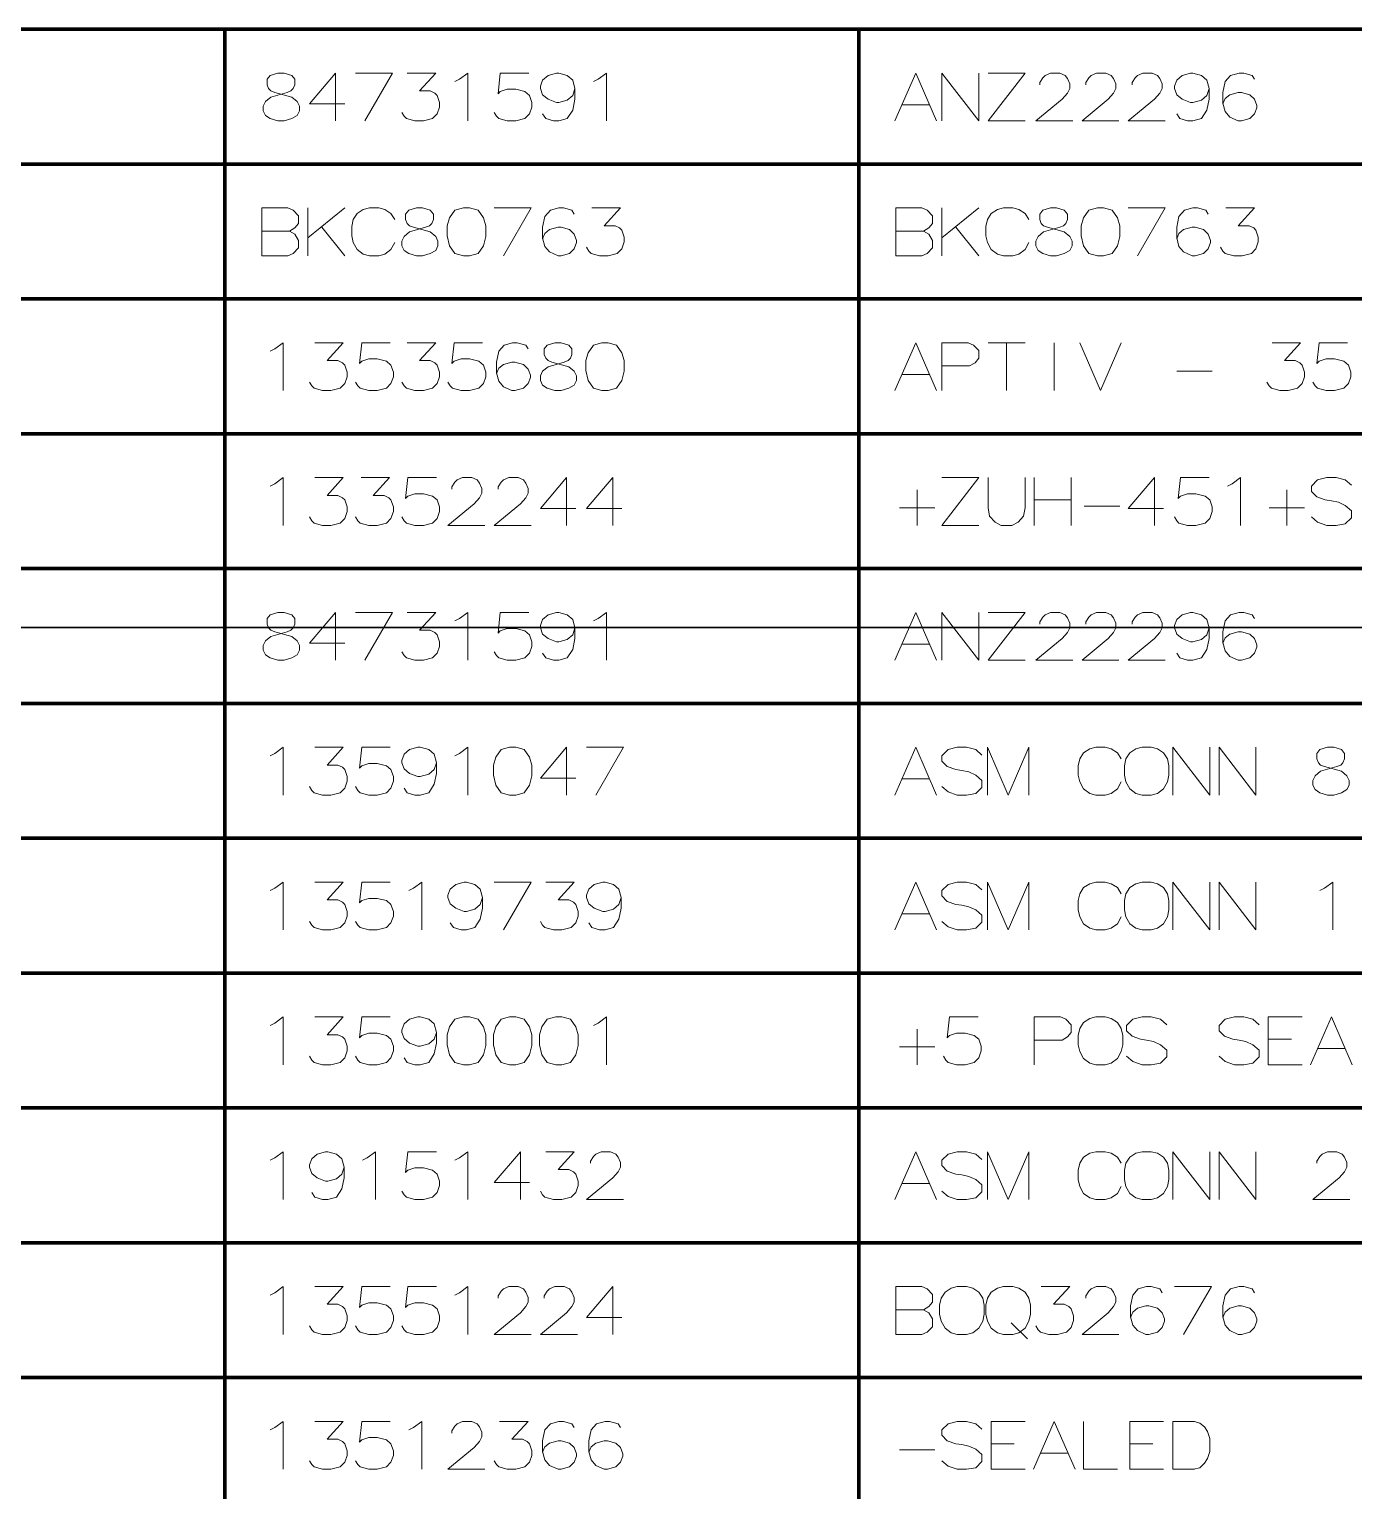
# Model space of a CAD drawing. Header units: millimetres. Extents: x 0 to 174, y 0 to 33.
# Drawn here: x 83.32 to 87.254, y 24.397 to 28.736 of the extents above; entities that cross this region are included whole.
import ezdxf

# ---------------------------------------------------------------- set-up
doc = ezdxf.new("R2010")
doc.units = ezdxf.units.MM
doc.layers.add('PDF_Geomertry', color=7, linetype='Continuous', true_color=0x405f80)

msp = doc.modelspace()

# ---------------------------------------------------------------- linework, layer by layer
at = {"layer": 'PDF_Geomertry', "color": 165, "lineweight": 70, "true_color": 0x5267a5}
for points in [[(70.2461, 27.9353), (70.2461, 27.535), (71.3026, 27.535), (71.3026, 27.9353), (75.611, 27.9353), (75.611, 28.3354), (83.901, 28.3354), (83.901, 28.7357), (75.611, 28.7357)], [(70.2461, 27.535), (70.2461, 27.1347), (71.3026, 27.1347), (71.3026, 27.535), (75.611, 27.535), (75.611, 27.9353), (83.901, 27.9353), (83.901, 28.3354), (85.7837, 28.3354), (85.7837, 28.7357), (83.901, 28.7357)], [(70.2461, 27.1347), (70.2461, 26.7346), (71.3026, 26.7346), (71.3026, 27.1347), (75.611, 27.1347), (75.611, 27.535), (83.901, 27.535), (83.901, 27.9353), (85.7837, 27.9353), (85.7837, 28.3354), (98.9892, 28.3354), (98.9892, 28.7357), (85.7837, 28.7357)], [(70.2461, 26.7346), (70.2461, 26.3343), (71.3026, 26.3343), (71.3026, 26.7346), (75.611, 26.7346), (75.611, 27.1347), (83.901, 27.1347), (83.901, 27.535), (85.7837, 27.535), (85.7837, 27.9353), (98.9892, 27.9353), (98.9892, 28.3354)], [(70.2461, 26.3343), (70.2461, 25.934), (71.3026, 25.934), (71.3026, 26.3343), (75.611, 26.3343), (75.611, 26.7346), (83.901, 26.7346), (83.901, 27.1347), (85.7837, 27.1347), (85.7837, 27.535), (98.9892, 27.535), (98.9892, 27.9353)], [(70.2461, 25.934), (70.2461, 25.5339), (71.3026, 25.5339), (71.3026, 25.934), (75.611, 25.934), (75.611, 26.3343), (83.901, 26.3343), (83.901, 26.7346), (85.7837, 26.7346), (85.7837, 27.1347), (98.9892, 27.1347), (98.9892, 27.535)], [(70.2461, 25.5339), (70.2461, 25.1336), (71.3026, 25.1336), (71.3026, 25.5339), (75.611, 25.5339), (75.611, 25.934), (83.901, 25.934), (83.901, 26.3343), (85.7837, 26.3343), (85.7837, 26.7346), (98.9892, 26.7346), (98.9892, 27.1347)], [(70.2461, 25.1336), (70.2461, 24.7333), (71.3026, 24.7333), (71.3026, 25.1336), (75.611, 25.1336), (75.611, 25.5339), (83.901, 25.5339), (83.901, 25.934), (85.7837, 25.934), (85.7837, 26.3343), (98.9892, 26.3343), (98.9892, 26.7346)], [(70.2461, 24.7333), (70.2461, 24.3332), (71.3026, 24.3332), (71.3026, 24.7333), (75.611, 24.7333), (75.611, 25.1336), (83.901, 25.1336), (83.901, 25.5339), (85.7837, 25.5339), (85.7837, 25.934), (98.9892, 25.934), (98.9892, 26.3343)], [(70.2461, 24.3332), (70.2461, 23.9329), (71.3026, 23.9329), (71.3026, 24.3332), (75.611, 24.3332), (75.611, 24.7333), (83.901, 24.7333), (83.901, 25.1336), (85.7837, 25.1336), (85.7837, 25.5339), (98.9892, 25.5339), (98.9892, 25.934)], [(70.2461, 23.9329), (70.2461, 23.5326), (71.3026, 23.5326), (71.3026, 23.9329), (75.611, 23.9329), (75.611, 24.3332), (83.901, 24.3332), (83.901, 24.7333), (85.7837, 24.7333), (85.7837, 25.1336), (98.9892, 25.1336), (98.9892, 25.5339)], [(70.2461, 23.5326), (70.2461, 23.1324), (71.3026, 23.1324), (71.3026, 23.5326), (75.611, 23.5326), (75.611, 23.9329), (83.901, 23.9329), (83.901, 24.3332), (85.7837, 24.3332), (85.7837, 24.7333), (98.9892, 24.7333), (98.9892, 25.1336)]]:
    msp.add_lwpolyline(points, dxfattribs=at)
at = {"layer": 'PDF_Geomertry', "color": 18, "lineweight": 13, "true_color": 0x260000}
for points in [[(84.0999, 28.5344), (84.0496, 28.5482), (84.0382, 28.5528), (84.0312, 28.5596), (84.0267, 28.571), (84.0267, 28.5871), (84.0358, 28.5985), (84.0587, 28.6053), (84.0771, 28.6053), (84.0999, 28.5985), (84.109, 28.5871), (84.109, 28.571), (84.1044, 28.5596), (84.0976, 28.5528), (84.0861, 28.5482), (84.0382, 28.5344), (84.0222, 28.5207), (84.0153, 28.5071), (84.0153, 28.4933), (84.0222, 28.4796), (84.0358, 28.4704), (84.0587, 28.4636), (84.0771, 28.4636), (84.0999, 28.4704), (84.1158, 28.4796), (84.1228, 28.4933), (84.1228, 28.5071), (84.1158, 28.5207)], [(84.0885, 28.0633), (84.1044, 28.0701), (84.1204, 28.0863), (84.1204, 28.109), (84.109, 28.1274), (84.0931, 28.1365), (84.109, 28.1457), (84.1204, 28.1593), (84.1204, 28.1822), (84.1044, 28.1982), (84.0885, 28.2051), (84.0107, 28.2051), (84.0107, 28.0633)], [(84.5114, 28.1342), (84.4611, 28.1479), (84.4496, 28.1525), (84.4428, 28.1593), (84.4382, 28.1708), (84.4382, 28.1868), (84.4474, 28.1982), (84.4703, 28.2051), (84.4885, 28.2051), (84.5114, 28.1982), (84.5206, 28.1868), (84.5206, 28.1708), (84.516, 28.1593), (84.509, 28.1525), (84.4976, 28.1479), (84.4496, 28.1342), (84.4336, 28.1206), (84.4268, 28.1068), (84.4268, 28.0931), (84.4336, 28.0793), (84.4474, 28.0701), (84.4703, 28.0633), (84.4885, 28.0633), (84.5114, 28.0701), (84.5274, 28.0793), (84.5342, 28.0931), (84.5342, 28.1068), (84.5274, 28.1206)], [(84.6097, 28.2051), (84.5846, 28.1982), (84.5685, 28.1754), (84.5617, 28.1525), (84.5617, 28.1228), (84.5685, 28.0931), (84.5846, 28.0701), (84.6097, 28.0633), (84.6279, 28.0633), (84.6531, 28.0701), (84.6692, 28.0931), (84.676, 28.1206), (84.676, 28.1525), (84.6692, 28.1754), (84.6531, 28.1982), (84.6279, 28.2051), (84.6097, 28.2051)], [(85.9712, 28.0633), (85.9872, 28.0701), (86.0032, 28.0863), (86.0032, 28.109), (85.9918, 28.1274), (85.9758, 28.1365), (85.9918, 28.1457), (86.0032, 28.1593), (86.0032, 28.1822), (85.9872, 28.1982), (85.9712, 28.2051), (85.8935, 28.2051), (85.8935, 28.0633)], [(86.3942, 28.1342), (86.3439, 28.1479), (86.3325, 28.1525), (86.3256, 28.1593), (86.321, 28.1708), (86.321, 28.1868), (86.3301, 28.1982), (86.3531, 28.2051), (86.3712, 28.2051), (86.3942, 28.1982), (86.4033, 28.1868), (86.4033, 28.1708), (86.3987, 28.1593), (86.3918, 28.1525), (86.3804, 28.1479), (86.3325, 28.1342), (86.3164, 28.1206), (86.3096, 28.1068), (86.3096, 28.0931), (86.3164, 28.0793), (86.3301, 28.0701), (86.3531, 28.0633), (86.3712, 28.0633), (86.3942, 28.0701), (86.4101, 28.0793), (86.4171, 28.0931), (86.4171, 28.1068), (86.4101, 28.1206)], [(86.4925, 28.2051), (86.4674, 28.1982), (86.4512, 28.1754), (86.4444, 28.1525), (86.4444, 28.1228), (86.4512, 28.0931), (86.4674, 28.0701), (86.4925, 28.0633), (86.5107, 28.0633), (86.5358, 28.0701), (86.5519, 28.0931), (86.5587, 28.1206), (86.5587, 28.1525), (86.5519, 28.1754), (86.5358, 28.1982), (86.5107, 28.2051), (86.4925, 28.2051)], [(84.9229, 27.734), (84.8725, 27.7476), (84.8611, 27.7522), (84.8543, 27.7592), (84.8497, 27.7706), (84.8497, 27.7865), (84.8589, 27.7981), (84.8817, 27.8049), (84.9, 27.8049), (84.9229, 27.7981), (84.9319, 27.7865), (84.9319, 27.7706), (84.9275, 27.7592), (84.9206, 27.7522), (84.9092, 27.7476), (84.8611, 27.734), (84.8451, 27.7203), (84.8383, 27.7065), (84.8383, 27.6928), (84.8451, 27.6792), (84.8589, 27.67), (84.8817, 27.6631), (84.9, 27.6631), (84.9229, 27.67), (84.9389, 27.6792), (84.9457, 27.6928), (84.9457, 27.7065), (84.9389, 27.7203)], [(85.0211, 27.8049), (84.996, 27.7981), (84.98, 27.7751), (84.9732, 27.7522), (84.9732, 27.7225), (84.98, 27.6928), (84.996, 27.67), (85.0211, 27.6631), (85.0394, 27.6631), (85.0646, 27.67), (85.0806, 27.6928), (85.0875, 27.7203), (85.0875, 27.7522), (85.0806, 27.7751), (85.0646, 27.7981), (85.0394, 27.8049), (85.0211, 27.8049)], [(84.0999, 26.9335), (84.0496, 26.9472), (84.0382, 26.9518), (84.0312, 26.9586), (84.0267, 26.9701), (84.0267, 26.9861), (84.0358, 26.9975), (84.0587, 27.0044), (84.0771, 27.0044), (84.0999, 26.9975), (84.109, 26.9861), (84.109, 26.9701), (84.1044, 26.9586), (84.0976, 26.9518), (84.0861, 26.9472), (84.0382, 26.9335), (84.0222, 26.9199), (84.0153, 26.9061), (84.0153, 26.8924), (84.0222, 26.8786), (84.0358, 26.8694), (84.0587, 26.8626), (84.0771, 26.8626), (84.0999, 26.8694), (84.1158, 26.8786), (84.1228, 26.8924), (84.1228, 26.9061), (84.1158, 26.9199)], [(84.7468, 26.6042), (84.7217, 26.5972), (84.7057, 26.5744), (84.6989, 26.5515), (84.6989, 26.5218), (84.7057, 26.4921), (84.7217, 26.4693), (84.7468, 26.4624), (84.7651, 26.4624), (84.7903, 26.4693), (84.8062, 26.4921), (84.8132, 26.5196), (84.8132, 26.5515), (84.8062, 26.5744), (84.7903, 26.5972), (84.7651, 26.6042), (84.7468, 26.6042)], [(86.625, 26.6042), (86.6068, 26.5996), (86.5885, 26.5882), (86.5771, 26.5699), (86.5725, 26.5493), (86.5725, 26.5218), (86.5771, 26.5013), (86.5885, 26.4807), (86.6068, 26.4669), (86.625, 26.4624), (86.6525, 26.4624), (86.6708, 26.4669), (86.689, 26.4807), (86.7006, 26.5013), (86.705, 26.5218), (86.705, 26.5493), (86.7006, 26.5699), (86.689, 26.5882), (86.6708, 26.5996), (86.6525, 26.6042), (86.625, 26.6042)], [(87.2171, 26.5333), (87.1668, 26.5469), (87.1554, 26.5515), (87.1486, 26.5585), (87.144, 26.5699), (87.144, 26.5858), (87.1531, 26.5972), (87.176, 26.6042), (87.1943, 26.6042), (87.2171, 26.5972), (87.2263, 26.5858), (87.2263, 26.5699), (87.2217, 26.5585), (87.2149, 26.5515), (87.2035, 26.5469), (87.1554, 26.5333), (87.1394, 26.5196), (87.1325, 26.5058), (87.1325, 26.4921), (87.1394, 26.4785), (87.1531, 26.4693), (87.176, 26.4624), (87.1943, 26.4624), (87.2171, 26.4693), (87.2332, 26.4785), (87.24, 26.4921), (87.24, 26.5058), (87.2332, 26.5196)], [(86.625, 26.2039), (86.6068, 26.1993), (86.5885, 26.1879), (86.5771, 26.1696), (86.5725, 26.149), (86.5725, 26.1217), (86.5771, 26.101), (86.5885, 26.0804), (86.6068, 26.0668), (86.625, 26.0622), (86.6525, 26.0622), (86.6708, 26.0668), (86.689, 26.0804), (86.7006, 26.101), (86.705, 26.1217), (86.705, 26.149), (86.7006, 26.1696), (86.689, 26.1879), (86.6708, 26.1993), (86.6525, 26.2039), (86.625, 26.2039)], [(84.6097, 25.8036), (84.5846, 25.7968), (84.5685, 25.774), (84.5617, 25.7511), (84.5617, 25.7214), (84.5685, 25.6917), (84.5846, 25.6688), (84.6097, 25.6619), (84.6279, 25.6619), (84.6531, 25.6688), (84.6692, 25.6917), (84.676, 25.719), (84.676, 25.7511), (84.6692, 25.774), (84.6531, 25.7968), (84.6279, 25.8036), (84.6097, 25.8036)], [(84.7468, 25.8036), (84.7217, 25.7968), (84.7057, 25.774), (84.6989, 25.7511), (84.6989, 25.7214), (84.7057, 25.6917), (84.7217, 25.6688), (84.7468, 25.6619), (84.7651, 25.6619), (84.7903, 25.6688), (84.8062, 25.6917), (84.8132, 25.719), (84.8132, 25.7511), (84.8062, 25.774), (84.7903, 25.7968), (84.7651, 25.8036), (84.7468, 25.8036)], [(84.884, 25.8036), (84.8589, 25.7968), (84.8429, 25.774), (84.836, 25.7511), (84.836, 25.7214), (84.8429, 25.6917), (84.8589, 25.6688), (84.884, 25.6619), (84.9022, 25.6619), (84.9275, 25.6688), (84.9435, 25.6917), (84.9503, 25.719), (84.9503, 25.7511), (84.9435, 25.774), (84.9275, 25.7968), (84.9022, 25.8036), (84.884, 25.8036)], [(86.4879, 25.8036), (86.4696, 25.7992), (86.4512, 25.7876), (86.4399, 25.7694), (86.4353, 25.7488), (86.4353, 25.7214), (86.4399, 25.7008), (86.4512, 25.6803), (86.4696, 25.6665), (86.4879, 25.6619), (86.5153, 25.6619), (86.5336, 25.6665), (86.5519, 25.6803), (86.5633, 25.7008), (86.5679, 25.7214), (86.5679, 25.7488), (86.5633, 25.7694), (86.5519, 25.7876), (86.5336, 25.7992), (86.5153, 25.8036), (86.4879, 25.8036)], [(86.625, 25.4035), (86.6068, 25.3989), (86.5885, 25.3875), (86.5771, 25.3692), (86.5725, 25.3486), (86.5725, 25.3211), (86.5771, 25.3006), (86.5885, 25.28), (86.6068, 25.2663), (86.625, 25.2617), (86.6525, 25.2617), (86.6708, 25.2663), (86.689, 25.28), (86.7006, 25.3006), (86.705, 25.3211), (86.705, 25.3486), (86.7006, 25.3692), (86.689, 25.3875), (86.6708, 25.3989), (86.6525, 25.4035), (86.625, 25.4035)], [(85.9712, 24.8615), (85.9872, 24.8683), (86.0032, 24.8843), (86.0032, 24.9072), (85.9918, 24.9254), (85.9758, 24.9346), (85.9918, 24.9438), (86.0032, 24.9575), (86.0032, 24.9803), (85.9872, 24.9964), (85.9712, 25.0032), (85.8935, 25.0032), (85.8935, 24.8615)], [(86.0764, 25.0032), (86.0581, 24.9986), (86.0399, 24.9872), (86.0283, 24.9689), (86.0239, 24.9483), (86.0239, 24.921), (86.0283, 24.9003), (86.0399, 24.8797), (86.0581, 24.8661), (86.0764, 24.8615), (86.1039, 24.8615), (86.1221, 24.8661), (86.1404, 24.8797), (86.1518, 24.9003), (86.1564, 24.921), (86.1564, 24.9483), (86.1518, 24.9689), (86.1404, 24.9872), (86.1221, 24.9986), (86.1039, 25.0032), (86.0764, 25.0032)], [(86.2136, 25.0032), (86.1953, 24.9986), (86.1769, 24.9872), (86.1656, 24.9689), (86.161, 24.9483), (86.161, 24.921), (86.1656, 24.9003), (86.1769, 24.8797), (86.1953, 24.8661), (86.2136, 24.8615), (86.241, 24.8615), (86.2593, 24.8661), (86.2775, 24.8797), (86.289, 24.9003), (86.2936, 24.921), (86.2936, 24.9483), (86.289, 24.9689), (86.2775, 24.9872), (86.2593, 24.9986), (86.241, 25.0032), (86.2136, 25.0032)]]:
    msp.add_lwpolyline(points, close=True, dxfattribs=at)
for points in [[(84.2576, 28.5139), (84.1525, 28.5139), (84.2301, 28.6053), (84.2301, 28.5368), (84.2301, 28.4636)], [(84.2896, 28.6053), (84.3993, 28.6053), (84.3171, 28.4636)], [(84.4268, 28.4888), (84.4336, 28.4774), (84.4406, 28.4704), (84.4657, 28.4636), (84.4908, 28.4636), (84.5182, 28.4704), (84.5319, 28.4842), (84.5388, 28.5047), (84.5388, 28.5185), (84.5319, 28.539), (84.5251, 28.5458), (84.5114, 28.5528), (84.4793, 28.5528), (84.5274, 28.6053), (84.4428, 28.6053)], [(84.5846, 28.5801), (84.5982, 28.5871), (84.6233, 28.6053), (84.6233, 28.4636)], [(84.7011, 28.4888), (84.7079, 28.4774), (84.7149, 28.4704), (84.74, 28.4636), (84.7651, 28.4636), (84.7925, 28.4704), (84.8062, 28.4842), (84.8132, 28.5047), (84.8132, 28.5185), (84.8062, 28.539), (84.7925, 28.5504), (84.7651, 28.5574), (84.74, 28.5574), (84.7194, 28.5504), (84.7125, 28.5436), (84.7194, 28.6053), (84.804, 28.6053)], [(84.9411, 28.5596), (84.9343, 28.5847), (84.9183, 28.5985), (84.8932, 28.6053), (84.8862, 28.6053), (84.8611, 28.5985), (84.8451, 28.5847), (84.8383, 28.5664), (84.8383, 28.5596), (84.8451, 28.5412), (84.8611, 28.5276), (84.8862, 28.5185), (84.8932, 28.5185), (84.9183, 28.5253), (84.9343, 28.539), (84.9411, 28.5596), (84.9411, 28.5276), (84.9343, 28.4956), (84.9183, 28.4704), (84.8932, 28.4636), (84.8771, 28.4636), (84.8543, 28.4704), (84.8451, 28.4842)], [(84.996, 28.5801), (85.0097, 28.5871), (85.0349, 28.6053), (85.0349, 28.4636)], [(85.8912, 28.4636), (85.9529, 28.6053), (86.0147, 28.4636)], [(86.1404, 28.6053), (86.1404, 28.4636), (86.0307, 28.6053), (86.0307, 28.4636)], [(86.1678, 28.6053), (86.2775, 28.6053), (86.1678, 28.4636), (86.2775, 28.4636)], [(86.4193, 28.4636), (86.3096, 28.4636), (86.3874, 28.5276), (86.4033, 28.5458), (86.4101, 28.5596), (86.4101, 28.5733), (86.4033, 28.5893), (86.3964, 28.5985), (86.3804, 28.6053), (86.3531, 28.6053), (86.3369, 28.5985), (86.3301, 28.5917), (86.321, 28.5779), (86.321, 28.571)], [(86.5565, 28.4636), (86.4468, 28.4636), (86.5244, 28.5276), (86.5404, 28.5458), (86.5474, 28.5596), (86.5474, 28.5733), (86.5404, 28.5893), (86.5336, 28.5985), (86.5176, 28.6053), (86.4901, 28.6053), (86.4742, 28.5985), (86.4674, 28.5917), (86.4582, 28.5779), (86.4582, 28.571)], [(86.6936, 28.4636), (86.5839, 28.4636), (86.6617, 28.5276), (86.6776, 28.5458), (86.6844, 28.5596), (86.6844, 28.5733), (86.6776, 28.5893), (86.6708, 28.5985), (86.6547, 28.6053), (86.6274, 28.6053), (86.6114, 28.5985), (86.6044, 28.5917), (86.5953, 28.5779), (86.5953, 28.571)], [(86.8239, 28.5596), (86.8171, 28.5847), (86.8011, 28.5985), (86.776, 28.6053), (86.769, 28.6053), (86.7439, 28.5985), (86.7279, 28.5847), (86.7211, 28.5664), (86.7211, 28.5596), (86.7279, 28.5412), (86.7439, 28.5276), (86.769, 28.5185), (86.776, 28.5185), (86.8011, 28.5253), (86.8171, 28.539), (86.8239, 28.5596), (86.8239, 28.5276), (86.8171, 28.4956), (86.8011, 28.4704), (86.776, 28.4636), (86.7599, 28.4636), (86.7371, 28.4704), (86.7279, 28.4842)], [(86.9587, 28.5871), (86.9519, 28.5985), (86.9268, 28.6053), (86.9131, 28.6053), (86.8879, 28.5985), (86.8719, 28.5801), (86.8651, 28.5482), (86.8651, 28.5161), (86.8719, 28.491), (86.8857, 28.475), (86.9108, 28.4636), (86.92, 28.4636), (86.9451, 28.4704), (86.9587, 28.4842), (86.9657, 28.5025), (86.9657, 28.5093), (86.9587, 28.5276), (86.9451, 28.5412), (86.92, 28.5482), (86.9108, 28.5482), (86.8857, 28.5412), (86.8719, 28.5299), (86.8651, 28.5139)], [(85.9118, 28.5115), (85.9942, 28.5115)], [(84.1479, 28.2051), (84.1479, 28.0633)], [(84.1479, 28.116), (84.2576, 28.2051)], [(84.4062, 28.1022), (84.3947, 28.0817), (84.3765, 28.0679), (84.3582, 28.0633), (84.3308, 28.0633), (84.3125, 28.0679), (84.2942, 28.0817), (84.2828, 28.1022), (84.2782, 28.1228), (84.2782, 28.1503), (84.2828, 28.1708), (84.2942, 28.189), (84.3125, 28.2006), (84.3308, 28.2051), (84.3582, 28.2051), (84.3765, 28.2006), (84.3947, 28.189), (84.4062, 28.1708)], [(84.7011, 28.2051), (84.8108, 28.2051), (84.7286, 28.0633)], [(84.9389, 28.1868), (84.9319, 28.1982), (84.9068, 28.2051), (84.8932, 28.2051), (84.8681, 28.1982), (84.8519, 28.18), (84.8451, 28.1479), (84.8451, 28.116), (84.8519, 28.0908), (84.8657, 28.0747), (84.8908, 28.0633), (84.9, 28.0633), (84.9251, 28.0701), (84.9389, 28.0839), (84.9457, 28.1022), (84.9457, 28.109), (84.9389, 28.1274), (84.9251, 28.1411), (84.9, 28.1479), (84.8908, 28.1479), (84.8657, 28.1411), (84.8519, 28.1296), (84.8451, 28.1136)], [(84.9754, 28.0885), (84.9824, 28.0771), (84.9892, 28.0701), (85.0143, 28.0633), (85.0394, 28.0633), (85.0668, 28.0701), (85.0806, 28.0839), (85.0875, 28.1044), (85.0875, 28.1182), (85.0806, 28.1388), (85.0737, 28.1457), (85.06, 28.1525), (85.0281, 28.1525), (85.076, 28.2051), (84.9914, 28.2051)], [(86.0307, 28.2051), (86.0307, 28.0633)], [(86.0307, 28.116), (86.1404, 28.2051)], [(86.289, 28.1022), (86.2775, 28.0817), (86.2593, 28.0679), (86.241, 28.0633), (86.2136, 28.0633), (86.1953, 28.0679), (86.1769, 28.0817), (86.1656, 28.1022), (86.161, 28.1228), (86.161, 28.1503), (86.1656, 28.1708), (86.1769, 28.189), (86.1953, 28.2006), (86.2136, 28.2051), (86.241, 28.2051), (86.2593, 28.2006), (86.2775, 28.189), (86.289, 28.1708)], [(86.5839, 28.2051), (86.6936, 28.2051), (86.6114, 28.0633)], [(86.8217, 28.1868), (86.8147, 28.1982), (86.7896, 28.2051), (86.776, 28.2051), (86.7508, 28.1982), (86.7347, 28.18), (86.7279, 28.1479), (86.7279, 28.116), (86.7347, 28.0908), (86.7485, 28.0747), (86.7736, 28.0633), (86.7828, 28.0633), (86.8079, 28.0701), (86.8217, 28.0839), (86.8285, 28.1022), (86.8285, 28.109), (86.8217, 28.1274), (86.8079, 28.1411), (86.7828, 28.1479), (86.7736, 28.1479), (86.7485, 28.1411), (86.7347, 28.1296), (86.7279, 28.1136)], [(86.8582, 28.0885), (86.8651, 28.0771), (86.8719, 28.0701), (86.8971, 28.0633), (86.9222, 28.0633), (86.9497, 28.0701), (86.9633, 28.0839), (86.9703, 28.1044), (86.9703, 28.1182), (86.9633, 28.1388), (86.9565, 28.1457), (86.9428, 28.1525), (86.9108, 28.1525), (86.9587, 28.2051), (86.8742, 28.2051)], [(84.0107, 28.1365), (84.0931, 28.1365)], [(84.189, 28.1479), (84.2576, 28.0633)], [(85.8935, 28.1365), (85.9758, 28.1365)], [(86.0718, 28.1479), (86.1404, 28.0633)], [(84.0358, 27.7797), (84.0496, 27.7865), (84.0747, 27.8049), (84.0747, 27.6631)], [(84.1525, 27.6882), (84.1593, 27.6768), (84.1662, 27.67), (84.1914, 27.6631), (84.2165, 27.6631), (84.2439, 27.67), (84.2576, 27.6837), (84.2644, 27.7043), (84.2644, 27.7179), (84.2576, 27.7386), (84.2508, 27.7454), (84.2371, 27.7522), (84.205, 27.7522), (84.2531, 27.8049), (84.1685, 27.8049)], [(84.2896, 27.6882), (84.2965, 27.6768), (84.3033, 27.67), (84.3285, 27.6631), (84.3536, 27.6631), (84.3811, 27.67), (84.3947, 27.6837), (84.4017, 27.7043), (84.4017, 27.7179), (84.3947, 27.7386), (84.3811, 27.75), (84.3536, 27.7568), (84.3285, 27.7568), (84.3079, 27.75), (84.3011, 27.7431), (84.3079, 27.8049), (84.3925, 27.8049)], [(84.4268, 27.6882), (84.4336, 27.6768), (84.4406, 27.67), (84.4657, 27.6631), (84.4908, 27.6631), (84.5182, 27.67), (84.5319, 27.6837), (84.5388, 27.7043), (84.5388, 27.7179), (84.5319, 27.7386), (84.5251, 27.7454), (84.5114, 27.7522), (84.4793, 27.7522), (84.5274, 27.8049), (84.4428, 27.8049)], [(84.5639, 27.6882), (84.5708, 27.6768), (84.5776, 27.67), (84.6028, 27.6631), (84.6279, 27.6631), (84.6554, 27.67), (84.6692, 27.6837), (84.676, 27.7043), (84.676, 27.7179), (84.6692, 27.7386), (84.6554, 27.75), (84.6279, 27.7568), (84.6028, 27.7568), (84.5822, 27.75), (84.5754, 27.7431), (84.5822, 27.8049), (84.6668, 27.8049)], [(84.8017, 27.7865), (84.7949, 27.7981), (84.7697, 27.8049), (84.756, 27.8049), (84.7308, 27.7981), (84.7149, 27.7797), (84.7079, 27.7476), (84.7079, 27.7157), (84.7149, 27.6906), (84.7286, 27.6746), (84.7538, 27.6631), (84.7628, 27.6631), (84.7879, 27.67), (84.8017, 27.6837), (84.8086, 27.7019), (84.8086, 27.7089), (84.8017, 27.7271), (84.7879, 27.7408), (84.7628, 27.7476), (84.7538, 27.7476), (84.7286, 27.7408), (84.7149, 27.7294), (84.7079, 27.7133)], [(85.8912, 27.6631), (85.9529, 27.8049), (86.0147, 27.6631)], [(86.0307, 27.7363), (86.1129, 27.7363), (86.129, 27.7454), (86.1404, 27.7592), (86.1404, 27.7819), (86.1244, 27.7981), (86.1085, 27.8049), (86.0307, 27.8049), (86.0307, 27.6631)], [(86.1678, 27.8049), (86.2775, 27.8049)], [(86.2226, 27.6631), (86.2226, 27.8049)], [(86.3644, 27.6631), (86.3644, 27.8049)], [(86.4399, 27.8049), (86.5017, 27.6631), (86.5633, 27.8049)], [(86.9954, 27.6882), (87.0022, 27.6768), (87.009, 27.67), (87.0343, 27.6631), (87.0594, 27.6631), (87.0868, 27.67), (87.1006, 27.6837), (87.1074, 27.7043), (87.1074, 27.7179), (87.1006, 27.7386), (87.0938, 27.7454), (87.08, 27.7522), (87.0479, 27.7522), (87.096, 27.8049), (87.0114, 27.8049)], [(87.1325, 27.6882), (87.1394, 27.6768), (87.1462, 27.67), (87.1714, 27.6631), (87.1965, 27.6631), (87.224, 27.67), (87.2376, 27.6837), (87.2446, 27.7043), (87.2446, 27.7179), (87.2376, 27.7386), (87.224, 27.75), (87.1965, 27.7568), (87.1714, 27.7568), (87.1508, 27.75), (87.144, 27.7431), (87.1508, 27.8049), (87.2354, 27.8049)], [(85.9118, 27.7111), (85.9942, 27.7111)], [(86.7279, 27.7203), (86.8331, 27.7203)], [(84.0358, 27.3794), (84.0496, 27.3864), (84.0747, 27.4046), (84.0747, 27.2629)], [(84.1525, 27.2881), (84.1593, 27.2767), (84.1662, 27.2697), (84.1914, 27.2629), (84.2165, 27.2629), (84.2439, 27.2697), (84.2576, 27.2835), (84.2644, 27.304), (84.2644, 27.3178), (84.2576, 27.3383), (84.2508, 27.3451), (84.2371, 27.3521), (84.205, 27.3521), (84.2531, 27.4046), (84.1685, 27.4046)], [(84.2896, 27.2881), (84.2965, 27.2767), (84.3033, 27.2697), (84.3285, 27.2629), (84.3536, 27.2629), (84.3811, 27.2697), (84.3947, 27.2835), (84.4017, 27.304), (84.4017, 27.3178), (84.3947, 27.3383), (84.3879, 27.3451), (84.3742, 27.3521), (84.3422, 27.3521), (84.3903, 27.4046), (84.3057, 27.4046)], [(84.4268, 27.2881), (84.4336, 27.2767), (84.4406, 27.2697), (84.4657, 27.2629), (84.4908, 27.2629), (84.5182, 27.2697), (84.5319, 27.2835), (84.5388, 27.304), (84.5388, 27.3178), (84.5319, 27.3383), (84.5182, 27.3497), (84.4908, 27.3567), (84.4657, 27.3567), (84.4451, 27.3497), (84.4382, 27.3429), (84.4451, 27.4046), (84.5297, 27.4046)], [(84.6736, 27.2629), (84.5639, 27.2629), (84.6417, 27.3269), (84.6576, 27.3451), (84.6646, 27.3589), (84.6646, 27.3726), (84.6576, 27.3886), (84.6508, 27.3978), (84.6349, 27.4046), (84.6074, 27.4046), (84.5914, 27.3978), (84.5846, 27.3908), (84.5754, 27.3772), (84.5754, 27.3703)], [(84.8108, 27.2629), (84.7011, 27.2629), (84.7789, 27.3269), (84.7949, 27.3451), (84.8017, 27.3589), (84.8017, 27.3726), (84.7949, 27.3886), (84.7879, 27.3978), (84.7719, 27.4046), (84.7446, 27.4046), (84.7286, 27.3978), (84.7217, 27.3908), (84.7125, 27.3772), (84.7125, 27.3703)], [(84.9435, 27.3132), (84.8383, 27.3132), (84.916, 27.4046), (84.916, 27.336), (84.916, 27.2629)], [(85.0806, 27.3132), (84.9754, 27.3132), (85.0532, 27.4046), (85.0532, 27.336), (85.0532, 27.2629)], [(86.0307, 27.4046), (86.1404, 27.4046), (86.0307, 27.2629), (86.1404, 27.2629)], [(86.2775, 27.4046), (86.2775, 27.3154), (86.2731, 27.2903), (86.2569, 27.2721), (86.2387, 27.2629), (86.2067, 27.2629), (86.1885, 27.2721), (86.1724, 27.2903), (86.1678, 27.3154), (86.1678, 27.4046)], [(86.305, 27.4046), (86.305, 27.2629)], [(86.4147, 27.4046), (86.4147, 27.2629)], [(86.689, 27.3132), (86.5839, 27.3132), (86.6617, 27.4046), (86.6617, 27.336), (86.6617, 27.2629)], [(86.7211, 27.2881), (86.7279, 27.2767), (86.7347, 27.2697), (86.7599, 27.2629), (86.785, 27.2629), (86.8125, 27.2697), (86.8262, 27.2835), (86.8331, 27.304), (86.8331, 27.3178), (86.8262, 27.3383), (86.8125, 27.3497), (86.785, 27.3567), (86.7599, 27.3567), (86.7393, 27.3497), (86.7325, 27.3429), (86.7393, 27.4046), (86.8239, 27.4046)], [(86.8788, 27.3794), (86.8925, 27.3864), (86.9176, 27.4046), (86.9176, 27.2629)], [(87.2468, 27.3818), (87.2286, 27.3978), (87.2011, 27.4046), (87.1737, 27.4046), (87.1462, 27.3978), (87.1279, 27.3794), (87.1279, 27.3635), (87.144, 27.3475), (87.1692, 27.3383), (87.1874, 27.336), (87.2079, 27.3315), (87.2286, 27.3224), (87.2468, 27.3063), (87.2468, 27.2857), (87.2286, 27.2675), (87.2011, 27.2629), (87.1737, 27.2629), (87.1462, 27.2721), (87.1279, 27.2881)], [(85.9575, 27.2629), (85.9575, 27.3681)], [(86.4147, 27.3383), (86.305, 27.3383)], [(87.0549, 27.2629), (87.0549, 27.3681)], [(86.0101, 27.3154), (85.905, 27.3154)], [(86.4536, 27.32), (86.5587, 27.32)], [(87.1074, 27.3154), (87.0022, 27.3154)], [(84.2576, 26.9129), (84.1525, 26.9129), (84.2301, 27.0044), (84.2301, 26.9358), (84.2301, 26.8626)], [(84.2896, 27.0044), (84.3993, 27.0044), (84.3171, 26.8626)], [(84.4268, 26.8878), (84.4336, 26.8764), (84.4406, 26.8694), (84.4657, 26.8626), (84.4908, 26.8626), (84.5182, 26.8694), (84.5319, 26.8832), (84.5388, 26.9038), (84.5388, 26.9175), (84.5319, 26.9381), (84.5251, 26.945), (84.5114, 26.9518), (84.4793, 26.9518), (84.5274, 27.0044), (84.4428, 27.0044)], [(84.5846, 26.9792), (84.5982, 26.9861), (84.6233, 27.0044), (84.6233, 26.8626)], [(84.7011, 26.8878), (84.7079, 26.8764), (84.7149, 26.8694), (84.74, 26.8626), (84.7651, 26.8626), (84.7925, 26.8694), (84.8062, 26.8832), (84.8132, 26.9038), (84.8132, 26.9175), (84.8062, 26.9381), (84.7925, 26.9496), (84.7651, 26.9564), (84.74, 26.9564), (84.7194, 26.9496), (84.7125, 26.9426), (84.7194, 27.0044), (84.804, 27.0044)], [(84.9411, 26.9586), (84.9343, 26.9837), (84.9183, 26.9975), (84.8932, 27.0044), (84.8862, 27.0044), (84.8611, 26.9975), (84.8451, 26.9837), (84.8383, 26.9656), (84.8383, 26.9586), (84.8451, 26.9404), (84.8611, 26.9267), (84.8862, 26.9175), (84.8932, 26.9175), (84.9183, 26.9243), (84.9343, 26.9381), (84.9411, 26.9586), (84.9411, 26.9267), (84.9343, 26.8946), (84.9183, 26.8694), (84.8932, 26.8626), (84.8771, 26.8626), (84.8543, 26.8694), (84.8451, 26.8832)], [(84.996, 26.9792), (85.0097, 26.9861), (85.0349, 27.0044), (85.0349, 26.8626)], [(85.8912, 26.8626), (85.9529, 27.0044), (86.0147, 26.8626)], [(86.1404, 27.0044), (86.1404, 26.8626), (86.0307, 27.0044), (86.0307, 26.8626)], [(86.1678, 27.0044), (86.2775, 27.0044), (86.1678, 26.8626), (86.2775, 26.8626)], [(86.4193, 26.8626), (86.3096, 26.8626), (86.3874, 26.9267), (86.4033, 26.945), (86.4101, 26.9586), (86.4101, 26.9724), (86.4033, 26.9883), (86.3964, 26.9975), (86.3804, 27.0044), (86.3531, 27.0044), (86.3369, 26.9975), (86.3301, 26.9907), (86.321, 26.9769), (86.321, 26.9701)], [(86.5565, 26.8626), (86.4468, 26.8626), (86.5244, 26.9267), (86.5404, 26.945), (86.5474, 26.9586), (86.5474, 26.9724), (86.5404, 26.9883), (86.5336, 26.9975), (86.5176, 27.0044), (86.4901, 27.0044), (86.4742, 26.9975), (86.4674, 26.9907), (86.4582, 26.9769), (86.4582, 26.9701)], [(86.6936, 26.8626), (86.5839, 26.8626), (86.6617, 26.9267), (86.6776, 26.945), (86.6844, 26.9586), (86.6844, 26.9724), (86.6776, 26.9883), (86.6708, 26.9975), (86.6547, 27.0044), (86.6274, 27.0044), (86.6114, 26.9975), (86.6044, 26.9907), (86.5953, 26.9769), (86.5953, 26.9701)], [(86.8239, 26.9586), (86.8171, 26.9837), (86.8011, 26.9975), (86.776, 27.0044), (86.769, 27.0044), (86.7439, 26.9975), (86.7279, 26.9837), (86.7211, 26.9656), (86.7211, 26.9586), (86.7279, 26.9404), (86.7439, 26.9267), (86.769, 26.9175), (86.776, 26.9175), (86.8011, 26.9243), (86.8171, 26.9381), (86.8239, 26.9586), (86.8239, 26.9267), (86.8171, 26.8946), (86.8011, 26.8694), (86.776, 26.8626), (86.7599, 26.8626), (86.7371, 26.8694), (86.7279, 26.8832)], [(86.9587, 26.9861), (86.9519, 26.9975), (86.9268, 27.0044), (86.9131, 27.0044), (86.8879, 26.9975), (86.8719, 26.9792), (86.8651, 26.9472), (86.8651, 26.9153), (86.8719, 26.8901), (86.8857, 26.874), (86.9108, 26.8626), (86.92, 26.8626), (86.9451, 26.8694), (86.9587, 26.8832), (86.9657, 26.9015), (86.9657, 26.9083), (86.9587, 26.9267), (86.9451, 26.9404), (86.92, 26.9472), (86.9108, 26.9472), (86.8857, 26.9404), (86.8719, 26.9289), (86.8651, 26.9129)], [(85.9118, 26.9107), (85.9942, 26.9107)], [(84.0358, 26.579), (84.0496, 26.5858), (84.0747, 26.6042), (84.0747, 26.4624)], [(84.1525, 26.4875), (84.1593, 26.4761), (84.1662, 26.4693), (84.1914, 26.4624), (84.2165, 26.4624), (84.2439, 26.4693), (84.2576, 26.4829), (84.2644, 26.5036), (84.2644, 26.5172), (84.2576, 26.5379), (84.2508, 26.5447), (84.2371, 26.5515), (84.205, 26.5515), (84.2531, 26.6042), (84.1685, 26.6042)], [(84.2896, 26.4875), (84.2965, 26.4761), (84.3033, 26.4693), (84.3285, 26.4624), (84.3536, 26.4624), (84.3811, 26.4693), (84.3947, 26.4829), (84.4017, 26.5036), (84.4017, 26.5172), (84.3947, 26.5379), (84.3811, 26.5493), (84.3536, 26.5561), (84.3285, 26.5561), (84.3079, 26.5493), (84.3011, 26.5424), (84.3079, 26.6042), (84.3925, 26.6042)], [(84.5297, 26.5585), (84.5228, 26.5836), (84.5068, 26.5972), (84.4817, 26.6042), (84.4749, 26.6042), (84.4496, 26.5972), (84.4336, 26.5836), (84.4268, 26.5653), (84.4268, 26.5585), (84.4336, 26.5401), (84.4496, 26.5264), (84.4749, 26.5172), (84.4817, 26.5172), (84.5068, 26.5242), (84.5228, 26.5379), (84.5297, 26.5585), (84.5297, 26.5264), (84.5228, 26.4944), (84.5068, 26.4693), (84.4817, 26.4624), (84.4657, 26.4624), (84.4428, 26.4693), (84.4336, 26.4829)], [(84.5846, 26.579), (84.5982, 26.5858), (84.6233, 26.6042), (84.6233, 26.4624)], [(84.9435, 26.5126), (84.8383, 26.5126), (84.916, 26.6042), (84.916, 26.5356), (84.916, 26.4624)], [(84.9754, 26.6042), (85.0851, 26.6042), (85.0029, 26.4624)], [(85.8912, 26.4624), (85.9529, 26.6042), (86.0147, 26.4624)], [(86.1496, 26.5812), (86.1312, 26.5972), (86.1039, 26.6042), (86.0764, 26.6042), (86.049, 26.5972), (86.0307, 26.579), (86.0307, 26.5631), (86.0467, 26.5469), (86.0718, 26.5379), (86.0901, 26.5356), (86.1107, 26.531), (86.1312, 26.5218), (86.1496, 26.5058), (86.1496, 26.4853), (86.1312, 26.4669), (86.1039, 26.4624), (86.0764, 26.4624), (86.049, 26.4715), (86.0307, 26.4875)], [(86.289, 26.4624), (86.289, 26.6042), (86.2272, 26.4624), (86.1656, 26.6042), (86.1656, 26.4624)], [(86.5633, 26.5013), (86.5519, 26.4807), (86.5336, 26.4669), (86.5153, 26.4624), (86.4879, 26.4624), (86.4696, 26.4669), (86.4512, 26.4807), (86.4399, 26.5013), (86.4353, 26.5218), (86.4353, 26.5493), (86.4399, 26.5699), (86.4512, 26.5882), (86.4696, 26.5996), (86.4879, 26.6042), (86.5153, 26.6042), (86.5336, 26.5996), (86.5519, 26.5882), (86.5633, 26.5699)], [(86.8262, 26.6042), (86.8262, 26.4624), (86.7165, 26.6042), (86.7165, 26.4624)], [(86.9633, 26.6042), (86.9633, 26.4624), (86.8536, 26.6042), (86.8536, 26.4624)], [(85.9118, 26.5104), (85.9942, 26.5104)], [(84.0358, 26.1788), (84.0496, 26.1856), (84.0747, 26.2039), (84.0747, 26.0622)], [(84.1525, 26.0874), (84.1593, 26.0758), (84.1662, 26.069), (84.1914, 26.0622), (84.2165, 26.0622), (84.2439, 26.069), (84.2576, 26.0828), (84.2644, 26.1033), (84.2644, 26.1171), (84.2576, 26.1376), (84.2508, 26.1444), (84.2371, 26.1514), (84.205, 26.1514), (84.2531, 26.2039), (84.1685, 26.2039)], [(84.2896, 26.0874), (84.2965, 26.0758), (84.3033, 26.069), (84.3285, 26.0622), (84.3536, 26.0622), (84.3811, 26.069), (84.3947, 26.0828), (84.4017, 26.1033), (84.4017, 26.1171), (84.3947, 26.1376), (84.3811, 26.149), (84.3536, 26.1558), (84.3285, 26.1558), (84.3079, 26.149), (84.3011, 26.1422), (84.3079, 26.2039), (84.3925, 26.2039)], [(84.4474, 26.1788), (84.4611, 26.1856), (84.4862, 26.2039), (84.4862, 26.0622)], [(84.6668, 26.1582), (84.66, 26.1833), (84.644, 26.1971), (84.6187, 26.2039), (84.6119, 26.2039), (84.5868, 26.1971), (84.5708, 26.1833), (84.5639, 26.165), (84.5639, 26.1582), (84.5708, 26.1399), (84.5868, 26.1263), (84.6119, 26.1171), (84.6187, 26.1171), (84.644, 26.1239), (84.66, 26.1376), (84.6668, 26.1582), (84.6668, 26.1263), (84.66, 26.0942), (84.644, 26.069), (84.6187, 26.0622), (84.6028, 26.0622), (84.58, 26.069), (84.5708, 26.0828)], [(84.7011, 26.2039), (84.8108, 26.2039), (84.7286, 26.0622)], [(84.8383, 26.0874), (84.8451, 26.0758), (84.8519, 26.069), (84.8771, 26.0622), (84.9022, 26.0622), (84.9297, 26.069), (84.9435, 26.0828), (84.9503, 26.1033), (84.9503, 26.1171), (84.9435, 26.1376), (84.9365, 26.1444), (84.9229, 26.1514), (84.8908, 26.1514), (84.9389, 26.2039), (84.8543, 26.2039)], [(85.0783, 26.1582), (85.0714, 26.1833), (85.0554, 26.1971), (85.0303, 26.2039), (85.0235, 26.2039), (84.9983, 26.1971), (84.9824, 26.1833), (84.9754, 26.165), (84.9754, 26.1582), (84.9824, 26.1399), (84.9983, 26.1263), (85.0235, 26.1171), (85.0303, 26.1171), (85.0554, 26.1239), (85.0714, 26.1376), (85.0783, 26.1582), (85.0783, 26.1263), (85.0714, 26.0942), (85.0554, 26.069), (85.0303, 26.0622), (85.0143, 26.0622), (84.9914, 26.069), (84.9824, 26.0828)], [(85.8912, 26.0622), (85.9529, 26.2039), (86.0147, 26.0622)], [(86.1496, 26.1811), (86.1312, 26.1971), (86.1039, 26.2039), (86.0764, 26.2039), (86.049, 26.1971), (86.0307, 26.1788), (86.0307, 26.1628), (86.0467, 26.1468), (86.0718, 26.1376), (86.0901, 26.1353), (86.1107, 26.1307), (86.1312, 26.1217), (86.1496, 26.1056), (86.1496, 26.085), (86.1312, 26.0668), (86.1039, 26.0622), (86.0764, 26.0622), (86.049, 26.0713), (86.0307, 26.0874)], [(86.289, 26.0622), (86.289, 26.2039), (86.2272, 26.0622), (86.1656, 26.2039), (86.1656, 26.0622)], [(86.5633, 26.101), (86.5519, 26.0804), (86.5336, 26.0668), (86.5153, 26.0622), (86.4879, 26.0622), (86.4696, 26.0668), (86.4512, 26.0804), (86.4399, 26.101), (86.4353, 26.1217), (86.4353, 26.149), (86.4399, 26.1696), (86.4512, 26.1879), (86.4696, 26.1993), (86.4879, 26.2039), (86.5153, 26.2039), (86.5336, 26.1993), (86.5519, 26.1879), (86.5633, 26.1696)], [(86.8262, 26.2039), (86.8262, 26.0622), (86.7165, 26.2039), (86.7165, 26.0622)], [(86.9633, 26.2039), (86.9633, 26.0622), (86.8536, 26.2039), (86.8536, 26.0622)], [(87.1531, 26.1788), (87.1668, 26.1856), (87.1919, 26.2039), (87.1919, 26.0622)], [(85.9118, 26.1101), (85.9942, 26.1101)], [(84.0358, 25.7785), (84.0496, 25.7854), (84.0747, 25.8036), (84.0747, 25.6619)], [(84.1525, 25.6871), (84.1593, 25.6757), (84.1662, 25.6688), (84.1914, 25.6619), (84.2165, 25.6619), (84.2439, 25.6688), (84.2576, 25.6825), (84.2644, 25.7031), (84.2644, 25.7168), (84.2576, 25.7374), (84.2508, 25.7443), (84.2371, 25.7511), (84.205, 25.7511), (84.2531, 25.8036), (84.1685, 25.8036)], [(84.2896, 25.6871), (84.2965, 25.6757), (84.3033, 25.6688), (84.3285, 25.6619), (84.3536, 25.6619), (84.3811, 25.6688), (84.3947, 25.6825), (84.4017, 25.7031), (84.4017, 25.7168), (84.3947, 25.7374), (84.3811, 25.7488), (84.3536, 25.7557), (84.3285, 25.7557), (84.3079, 25.7488), (84.3011, 25.7419), (84.3079, 25.8036), (84.3925, 25.8036)], [(84.5297, 25.7579), (84.5228, 25.7831), (84.5068, 25.7968), (84.4817, 25.8036), (84.4749, 25.8036), (84.4496, 25.7968), (84.4336, 25.7831), (84.4268, 25.7649), (84.4268, 25.7579), (84.4336, 25.7397), (84.4496, 25.726), (84.4749, 25.7168), (84.4817, 25.7168), (84.5068, 25.7236), (84.5228, 25.7374), (84.5297, 25.7579), (84.5297, 25.726), (84.5228, 25.6939), (84.5068, 25.6688), (84.4817, 25.6619), (84.4657, 25.6619), (84.4428, 25.6688), (84.4336, 25.6825)], [(84.996, 25.7785), (85.0097, 25.7854), (85.0349, 25.8036), (85.0349, 25.6619)], [(86.0353, 25.6871), (86.0421, 25.6757), (86.049, 25.6688), (86.0742, 25.6619), (86.0993, 25.6619), (86.1267, 25.6688), (86.1404, 25.6825), (86.1472, 25.7031), (86.1472, 25.7168), (86.1404, 25.7374), (86.1267, 25.7488), (86.0993, 25.7557), (86.0742, 25.7557), (86.0536, 25.7488), (86.0467, 25.7419), (86.0536, 25.8036), (86.1381, 25.8036)], [(86.305, 25.7351), (86.3874, 25.7351), (86.4033, 25.7443), (86.4147, 25.7579), (86.4147, 25.7808), (86.3987, 25.7968), (86.3828, 25.8036), (86.305, 25.8036), (86.305, 25.6619)], [(86.6982, 25.7808), (86.6799, 25.7968), (86.6525, 25.8036), (86.625, 25.8036), (86.5976, 25.7968), (86.5793, 25.7785), (86.5793, 25.7625), (86.5953, 25.7465), (86.6204, 25.7374), (86.6387, 25.7351), (86.6593, 25.7306), (86.6799, 25.7214), (86.6982, 25.7054), (86.6982, 25.6849), (86.6799, 25.6665), (86.6525, 25.6619), (86.625, 25.6619), (86.5976, 25.6711), (86.5793, 25.6871)], [(86.9725, 25.7808), (86.9542, 25.7968), (86.9268, 25.8036), (86.8993, 25.8036), (86.8719, 25.7968), (86.8536, 25.7785), (86.8536, 25.7625), (86.8696, 25.7465), (86.8949, 25.7374), (86.9131, 25.7351), (86.9336, 25.7306), (86.9542, 25.7214), (86.9725, 25.7054), (86.9725, 25.6849), (86.9542, 25.6665), (86.9268, 25.6619), (86.8993, 25.6619), (86.8719, 25.6711), (86.8536, 25.6871)], [(87.1006, 25.6619), (87, 25.6619), (87, 25.8036), (87.1006, 25.8036)], [(87.1257, 25.6619), (87.1874, 25.8036), (87.2492, 25.6619)], [(85.9575, 25.6619), (85.9575, 25.7671)], [(87.0685, 25.7374), (87, 25.7374)], [(86.0101, 25.7146), (85.905, 25.7146)], [(87.1462, 25.71), (87.2286, 25.71)], [(84.0358, 25.3783), (84.0496, 25.3851), (84.0747, 25.4035), (84.0747, 25.2617)], [(84.2553, 25.3578), (84.2485, 25.3829), (84.2325, 25.3965), (84.2074, 25.4035), (84.2004, 25.4035), (84.1753, 25.3965), (84.1593, 25.3829), (84.1525, 25.3646), (84.1525, 25.3578), (84.1593, 25.3394), (84.1753, 25.3257), (84.2004, 25.3165), (84.2074, 25.3165), (84.2325, 25.3235), (84.2485, 25.3371), (84.2553, 25.3578), (84.2553, 25.3257), (84.2485, 25.2938), (84.2325, 25.2686), (84.2074, 25.2617), (84.1914, 25.2617), (84.1685, 25.2686), (84.1593, 25.2822)], [(84.3101, 25.3783), (84.3239, 25.3851), (84.349, 25.4035), (84.349, 25.2617)], [(84.4268, 25.2868), (84.4336, 25.2754), (84.4406, 25.2686), (84.4657, 25.2617), (84.4908, 25.2617), (84.5182, 25.2686), (84.5319, 25.2822), (84.5388, 25.3029), (84.5388, 25.3165), (84.5319, 25.3371), (84.5182, 25.3486), (84.4908, 25.3554), (84.4657, 25.3554), (84.4451, 25.3486), (84.4382, 25.3417), (84.4451, 25.4035), (84.5297, 25.4035)], [(84.5846, 25.3783), (84.5982, 25.3851), (84.6233, 25.4035), (84.6233, 25.2617)], [(84.8062, 25.3119), (84.7011, 25.3119), (84.7789, 25.4035), (84.7789, 25.3349), (84.7789, 25.2617)], [(84.8383, 25.2868), (84.8451, 25.2754), (84.8519, 25.2686), (84.8771, 25.2617), (84.9022, 25.2617), (84.9297, 25.2686), (84.9435, 25.2822), (84.9503, 25.3029), (84.9503, 25.3165), (84.9435, 25.3371), (84.9365, 25.344), (84.9229, 25.3508), (84.8908, 25.3508), (84.9389, 25.4035), (84.8543, 25.4035)], [(85.0851, 25.2617), (84.9754, 25.2617), (85.0532, 25.3257), (85.0692, 25.344), (85.076, 25.3578), (85.076, 25.3714), (85.0692, 25.3875), (85.0624, 25.3965), (85.0462, 25.4035), (85.0189, 25.4035), (85.0029, 25.3965), (84.996, 25.3897), (84.9868, 25.376), (84.9868, 25.3692)], [(85.8912, 25.2617), (85.9529, 25.4035), (86.0147, 25.2617)], [(86.1496, 25.3806), (86.1312, 25.3965), (86.1039, 25.4035), (86.0764, 25.4035), (86.049, 25.3965), (86.0307, 25.3783), (86.0307, 25.3624), (86.0467, 25.3463), (86.0718, 25.3371), (86.0901, 25.3349), (86.1107, 25.3303), (86.1312, 25.3211), (86.1496, 25.3051), (86.1496, 25.2846), (86.1312, 25.2663), (86.1039, 25.2617), (86.0764, 25.2617), (86.049, 25.2708), (86.0307, 25.2868)], [(86.289, 25.2617), (86.289, 25.4035), (86.2272, 25.2617), (86.1656, 25.4035), (86.1656, 25.2617)], [(86.5633, 25.3006), (86.5519, 25.28), (86.5336, 25.2663), (86.5153, 25.2617), (86.4879, 25.2617), (86.4696, 25.2663), (86.4512, 25.28), (86.4399, 25.3006), (86.4353, 25.3211), (86.4353, 25.3486), (86.4399, 25.3692), (86.4512, 25.3875), (86.4696, 25.3989), (86.4879, 25.4035), (86.5153, 25.4035), (86.5336, 25.3989), (86.5519, 25.3875), (86.5633, 25.3692)], [(86.8262, 25.4035), (86.8262, 25.2617), (86.7165, 25.4035), (86.7165, 25.2617)], [(86.9633, 25.4035), (86.9633, 25.2617), (86.8536, 25.4035), (86.8536, 25.2617)], [(87.2422, 25.2617), (87.1325, 25.2617), (87.2103, 25.3257), (87.2263, 25.344), (87.2332, 25.3578), (87.2332, 25.3714), (87.2263, 25.3875), (87.2194, 25.3965), (87.2035, 25.4035), (87.176, 25.4035), (87.16, 25.3965), (87.1531, 25.3897), (87.144, 25.376), (87.144, 25.3692)], [(85.9118, 25.3097), (85.9942, 25.3097)], [(84.0358, 24.9781), (84.0496, 24.9849), (84.0747, 25.0032), (84.0747, 24.8615)], [(84.1525, 24.8867), (84.1593, 24.8751), (84.1662, 24.8683), (84.1914, 24.8615), (84.2165, 24.8615), (84.2439, 24.8683), (84.2576, 24.8821), (84.2644, 24.9026), (84.2644, 24.9164), (84.2576, 24.9369), (84.2508, 24.9438), (84.2371, 24.9507), (84.205, 24.9507), (84.2531, 25.0032), (84.1685, 25.0032)], [(84.2896, 24.8867), (84.2965, 24.8751), (84.3033, 24.8683), (84.3285, 24.8615), (84.3536, 24.8615), (84.3811, 24.8683), (84.3947, 24.8821), (84.4017, 24.9026), (84.4017, 24.9164), (84.3947, 24.9369), (84.3811, 24.9483), (84.3536, 24.9551), (84.3285, 24.9551), (84.3079, 24.9483), (84.3011, 24.9415), (84.3079, 25.0032), (84.3925, 25.0032)], [(84.4268, 24.8867), (84.4336, 24.8751), (84.4406, 24.8683), (84.4657, 24.8615), (84.4908, 24.8615), (84.5182, 24.8683), (84.5319, 24.8821), (84.5388, 24.9026), (84.5388, 24.9164), (84.5319, 24.9369), (84.5182, 24.9483), (84.4908, 24.9551), (84.4657, 24.9551), (84.4451, 24.9483), (84.4382, 24.9415), (84.4451, 25.0032), (84.5297, 25.0032)], [(84.5846, 24.9781), (84.5982, 24.9849), (84.6233, 25.0032), (84.6233, 24.8615)], [(84.8108, 24.8615), (84.7011, 24.8615), (84.7789, 24.9254), (84.7949, 24.9438), (84.8017, 24.9575), (84.8017, 24.9713), (84.7949, 24.9872), (84.7879, 24.9964), (84.7719, 25.0032), (84.7446, 25.0032), (84.7286, 24.9964), (84.7217, 24.9894), (84.7125, 24.9758), (84.7125, 24.9689)], [(84.9481, 24.8615), (84.8383, 24.8615), (84.916, 24.9254), (84.9319, 24.9438), (84.9389, 24.9575), (84.9389, 24.9713), (84.9319, 24.9872), (84.9251, 24.9964), (84.9092, 25.0032), (84.8817, 25.0032), (84.8657, 24.9964), (84.8589, 24.9894), (84.8497, 24.9758), (84.8497, 24.9689)], [(85.0806, 24.9118), (84.9754, 24.9118), (85.0532, 25.0032), (85.0532, 24.9346), (85.0532, 24.8615)], [(86.3096, 24.8867), (86.3164, 24.8751), (86.3233, 24.8683), (86.3485, 24.8615), (86.3736, 24.8615), (86.401, 24.8683), (86.4147, 24.8821), (86.4215, 24.9026), (86.4215, 24.9164), (86.4147, 24.9369), (86.4079, 24.9438), (86.3942, 24.9507), (86.3622, 24.9507), (86.4101, 25.0032), (86.3256, 25.0032)], [(86.5565, 24.8615), (86.4468, 24.8615), (86.5244, 24.9254), (86.5404, 24.9438), (86.5474, 24.9575), (86.5474, 24.9713), (86.5404, 24.9872), (86.5336, 24.9964), (86.5176, 25.0032), (86.4901, 25.0032), (86.4742, 24.9964), (86.4674, 24.9894), (86.4582, 24.9758), (86.4582, 24.9689)], [(86.6844, 24.9849), (86.6776, 24.9964), (86.6525, 25.0032), (86.6387, 25.0032), (86.6136, 24.9964), (86.5976, 24.9781), (86.5907, 24.9461), (86.5907, 24.914), (86.5976, 24.8889), (86.6114, 24.8729), (86.6365, 24.8615), (86.6456, 24.8615), (86.6708, 24.8683), (86.6844, 24.8821), (86.6914, 24.9003), (86.6914, 24.9072), (86.6844, 24.9254), (86.6708, 24.9392), (86.6456, 24.9461), (86.6365, 24.9461), (86.6114, 24.9392), (86.5976, 24.9278), (86.5907, 24.9118)], [(86.7211, 25.0032), (86.8308, 25.0032), (86.7485, 24.8615)], [(86.9587, 24.9849), (86.9519, 24.9964), (86.9268, 25.0032), (86.9131, 25.0032), (86.8879, 24.9964), (86.8719, 24.9781), (86.8651, 24.9461), (86.8651, 24.914), (86.8719, 24.8889), (86.8857, 24.8729), (86.9108, 24.8615), (86.92, 24.8615), (86.9451, 24.8683), (86.9587, 24.8821), (86.9657, 24.9003), (86.9657, 24.9072), (86.9587, 24.9254), (86.9451, 24.9392), (86.92, 24.9461), (86.9108, 24.9461), (86.8857, 24.9392), (86.8719, 24.9278), (86.8651, 24.9118)], [(85.8935, 24.9346), (85.9758, 24.9346)], [(86.2364, 24.8957), (86.2844, 24.8478)], [(84.0358, 24.5778), (84.0496, 24.5847), (84.0747, 24.6029), (84.0747, 24.4613)], [(84.1525, 24.4864), (84.1593, 24.475), (84.1662, 24.4681), (84.1914, 24.4613), (84.2165, 24.4613), (84.2439, 24.4681), (84.2576, 24.4818), (84.2644, 24.5024), (84.2644, 24.5161), (84.2576, 24.5367), (84.2508, 24.5435), (84.2371, 24.5504), (84.205, 24.5504), (84.2531, 24.6029), (84.1685, 24.6029)], [(84.2896, 24.4864), (84.2965, 24.475), (84.3033, 24.4681), (84.3285, 24.4613), (84.3536, 24.4613), (84.3811, 24.4681), (84.3947, 24.4818), (84.4017, 24.5024), (84.4017, 24.5161), (84.3947, 24.5367), (84.3811, 24.5481), (84.3536, 24.555), (84.3285, 24.555), (84.3079, 24.5481), (84.3011, 24.5413), (84.3079, 24.6029), (84.3925, 24.6029)], [(84.4474, 24.5778), (84.4611, 24.5847), (84.4862, 24.6029), (84.4862, 24.4613)], [(84.6736, 24.4613), (84.5639, 24.4613), (84.6417, 24.5253), (84.6576, 24.5435), (84.6646, 24.5572), (84.6646, 24.571), (84.6576, 24.5869), (84.6508, 24.5961), (84.6349, 24.6029), (84.6074, 24.6029), (84.5914, 24.5961), (84.5846, 24.5893), (84.5754, 24.5756), (84.5754, 24.5686)], [(84.7011, 24.4864), (84.7079, 24.475), (84.7149, 24.4681), (84.74, 24.4613), (84.7651, 24.4613), (84.7925, 24.4681), (84.8062, 24.4818), (84.8132, 24.5024), (84.8132, 24.5161), (84.8062, 24.5367), (84.7994, 24.5435), (84.7857, 24.5504), (84.7538, 24.5504), (84.8017, 24.6029), (84.7171, 24.6029)], [(84.9389, 24.5847), (84.9319, 24.5961), (84.9068, 24.6029), (84.8932, 24.6029), (84.8681, 24.5961), (84.8519, 24.5778), (84.8451, 24.5458), (84.8451, 24.5138), (84.8519, 24.4886), (84.8657, 24.4726), (84.8908, 24.4613), (84.9, 24.4613), (84.9251, 24.4681), (84.9389, 24.4818), (84.9457, 24.5001), (84.9457, 24.5069), (84.9389, 24.5253), (84.9251, 24.5389), (84.9, 24.5458), (84.8908, 24.5458), (84.8657, 24.5389), (84.8519, 24.5275), (84.8451, 24.5115)], [(85.076, 24.5847), (85.0692, 24.5961), (85.044, 24.6029), (85.0303, 24.6029), (85.0051, 24.5961), (84.9892, 24.5778), (84.9824, 24.5458), (84.9824, 24.5138), (84.9892, 24.4886), (85.0029, 24.4726), (85.0281, 24.4613), (85.0372, 24.4613), (85.0624, 24.4681), (85.076, 24.4818), (85.0829, 24.5001), (85.0829, 24.5069), (85.076, 24.5253), (85.0624, 24.5389), (85.0372, 24.5458), (85.0281, 24.5458), (85.0029, 24.5389), (84.9892, 24.5275), (84.9824, 24.5115)], [(86.1496, 24.5801), (86.1312, 24.5961), (86.1039, 24.6029), (86.0764, 24.6029), (86.049, 24.5961), (86.0307, 24.5778), (86.0307, 24.5618), (86.0467, 24.5458), (86.0718, 24.5367), (86.0901, 24.5344), (86.1107, 24.5299), (86.1312, 24.5207), (86.1496, 24.5047), (86.1496, 24.484), (86.1312, 24.4658), (86.1039, 24.4613), (86.0764, 24.4613), (86.049, 24.4704), (86.0307, 24.4864)], [(86.2775, 24.4613), (86.1769, 24.4613), (86.1769, 24.6029), (86.2775, 24.6029)], [(86.3028, 24.4613), (86.3644, 24.6029), (86.4261, 24.4613)], [(86.4512, 24.6029), (86.4512, 24.4613), (86.5519, 24.4613)], [(86.689, 24.4613), (86.5885, 24.4613), (86.5885, 24.6029), (86.689, 24.6029)], [(86.7782, 24.4613), (86.7965, 24.4658), (86.8103, 24.4796), (86.8193, 24.4932), (86.8262, 24.5138), (86.8262, 24.5526), (86.8193, 24.5732), (86.8103, 24.5869), (86.7965, 24.5983), (86.7806, 24.6029), (86.7165, 24.6029), (86.7165, 24.4613), (86.7806, 24.4613)], [(85.905, 24.5183), (86.0101, 24.5183)], [(86.2456, 24.5367), (86.1769, 24.5367)], [(86.6571, 24.5367), (86.5885, 24.5367)], [(86.3233, 24.5093), (86.4056, 24.5093)]]:
    msp.add_lwpolyline(points, dxfattribs=at)
at = {"layer": 'PDF_Geomertry', "color": 1, "lineweight": 35}
msp.add_lwpolyline([(70.3032, 26.9596), (98.9257, 26.9596)], dxfattribs=at)

doc.saveas('drawing.dxf')
